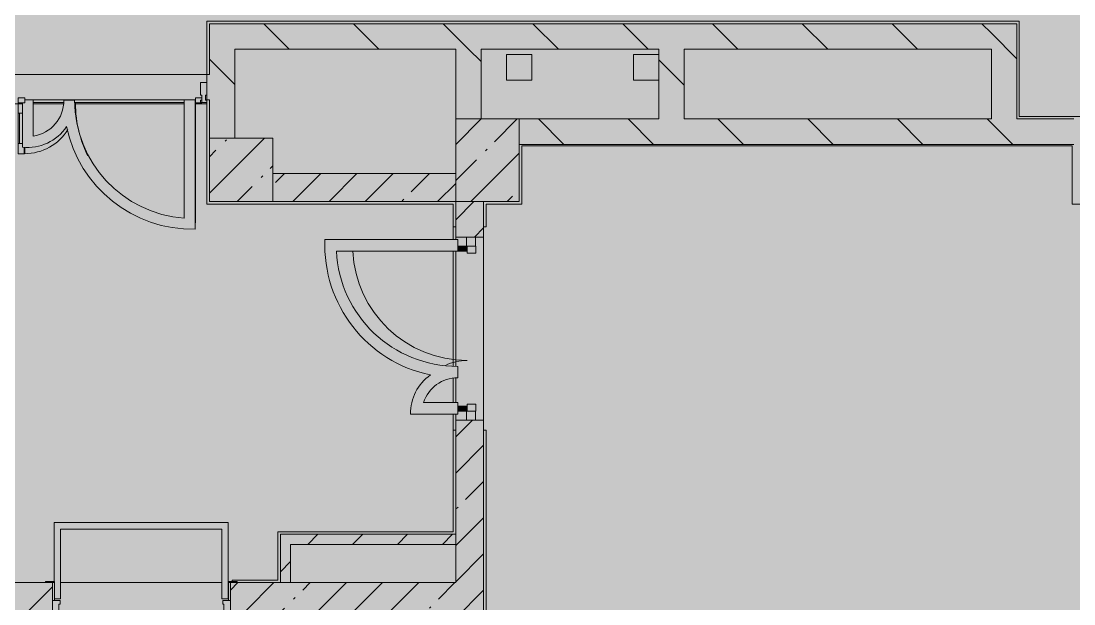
# Model space of a CAD drawing. Header units: millimetres. Extents: x 35111 to 235598, y -8553 to 29000.
# Drawn here: x 180644 to 188938, y 7732 to 12321 of the extents above; entities that cross this region are included whole.
import ezdxf

# ---------------------------------------------------------------- set-up
doc = ezdxf.new("R2010")
doc.units = ezdxf.units.MM
doc.layers.add('A-DETL-GENF-3', color=7, linetype='Continuous', lineweight=9, true_color=0xc0c0c0, transparency=0.4)
for name, color, linetype, lineweight, true_color in [('A-DETL-GENF-5', 7, 'Continuous', 5, 0xb7b7b7), ('A-DETL-GENF-6', 7, 'Continuous', 5, 0xe2e2e2), ('A-DOOR-3', 7, 'Continuous', 5, 0xe2e2e2), ('A-DOOR-4', 7, 'Continuous', 5, 0xb7b7b7), ('A-DOOR-FRAM-2', 7, 'Continuous', 5, 0xe2e2e2), ('A-DOOR-FRAM-4', 7, 'Continuous', 5, 0xb7b7b7), ('A-FLOR-1', 7, 'Continuous', 5, 0xb7b7b7), ('A-GLAZ-CWMG-2', 7, 'Continuous', 5, 0x737373), ('A-WALL-4', 7, 'Continuous', 9, 0x737373), ('I-WALL-2', 7, 'Continuous', 5, 0x737373), ('S-COLS-2', 7, 'Continuous', 5, 0x737373)]:
    doc.layers.add(name, color=color, linetype=linetype, lineweight=lineweight, true_color=true_color)
doc.layers.add('I-WALL-3', color=7, linetype='Continuous', lineweight=5)
doc.layers.add('S-COLS-1', color=7, linetype='Continuous', lineweight=5)
pattern_1 = [(45, (108587.53, 0), (-285.1231, 285.1231), []), (45, (108872.65, 0), (-285.1231, 285.1231), [504.031, -100.806, 16.764, -84.042])]
pattern_2 = [(135, (108587.53, 0), (-353.5534, -353.5534), [])]
pattern_3 = [(45, (108587.53, 0), (-176.7767, 176.7767), [])]

# ---------------------------------------------------------------- blocks, each defined once
blk = doc.blocks.new('BSC_Колонна _Прямоугольная - 650х500-23287315-3_9_2_птичка')
at = {"layer": 'S-COLS-1'}
h = blk.add_hatch(dxfattribs=at)
h.set_pattern_fill('FP_123', color=256, style=0, pattern_type=2)
h.set_pattern_definition([(135, (11225, -75730), (-285.1231, -285.1231), []), (135, (11225, -75444.88), (-285.1231, -285.1231), [504.031, -100.806, 16.764, -84.042])])
h.paths.add_polyline_path([(325, 120), (325, 250), (-325, 250), (-325, -250), (325, -250), (325, -217)])
at = {"layer": 'S-COLS-2'}
for p, q in [((325, 250), (-325, 250)), ((-325, 250), (-325, -250)), ((325, -250), (325, 250)), ((-325, -250), (325, -250))]:
    blk.add_line(p, q, dxfattribs=at)
blk = doc.blocks.new('BSC_Колонна _Прямоугольная - 500х500-V230-3_9_2_птичка')
at = {"layer": 'S-COLS-1'}
h = blk.add_hatch(dxfattribs=at)
h.set_pattern_fill('FP_124', color=256, style=0, pattern_type=2)
h.set_pattern_definition([(45, (-73790, -11150), (-285.1231, 285.1231), []), (45, (-73504.88, -11150), (-285.1231, 285.1231), [504.031, -100.806, 16.764, -84.042])])
h.paths.add_polyline_path([(-141.4, -250), (250, -250), (250, 250), (-250, 250), (-250, -250)])
at = {"layer": 'S-COLS-2'}
for p, q in [((250, 250), (-250, 250)), ((-250, 250), (-250, -250)), ((250, -250), (250, 250)), ((-250, -250), (250, -250))]:
    blk.add_line(p, q, dxfattribs=at)
blk = doc.blocks.new('110_Дверь_СКБ_2Ст - Д-1 Лестничная клетка EIS60-24319353-3_9_2_птичка')
at = {"layer": 'A-DOOR-3'}
for points in [[(612.5, 1010), (612.5, 110), (662.5, 110), (662.5, 1010)], [(-631.1, 510), (-637.5, 510), (-637.5, 110), (-587.5, 110), (-587.5, 510)], [(712.5, 30), (697.5, 30), (697.5, -110), (712.5, -110)]]:
    blk.add_hatch(color=256, dxfattribs=at).paths.add_polyline_path(points)
h = blk.add_hatch(color=256, dxfattribs=at)
h.paths.add_polyline_path([(662.5, 110), (662.5, 60), (652.5, 60), (652.5, 30), (712.5, 30), (712.5, 110)])
h.paths.add_polyline_path([(-637.5, 110), (-687.5, 110), (-687.5, 30), (-627.5, 30), (-631.1, 60), (-637.5, 60)])
at = {"layer": 'A-DOOR-FRAM-2'}
for points in [[(-742.5, 118), (-742.5, 110), (-672.5, 110), (-672.5, 118)], [(697.5, 118), (697.5, 110), (767.5, 110), (767.5, 118)], [(-672.5, 30), (-687.5, 30), (-687.5, -110), (-672.5, -110)], [(-672.5, -110), (-742.5, -110), (-742.5, -118), (-672.5, -118)], [(697.5, -110), (697.5, -118), (767.5, -118), (767.5, -110)]]:
    blk.add_hatch(color=256, dxfattribs=at).paths.add_polyline_path(points)
at = {"layer": 'A-DOOR-4'}
for p, q in [((662.5, 1010), (612.5, 1010)), ((612.5, 1010), (612.5, 110)), ((662.5, 110), (662.5, 1010)), ((-637.5, 510), (-637.5, 110)), ((-587.5, 510), (-637.5, 510)), ((-587.5, 110), (-587.5, 510)), ((-637.5, 110), (-587.5, 110)), ((612.5, 110), (662.5, 110))]:
    blk.add_line(p, q, dxfattribs=at)
for centre, radius, start, end in [((662.5, 110), 900, 90, 180), ((-637.5, 110), 400, 360, 90)]:
    blk.add_arc(centre, radius, start, end, dxfattribs=at)
at = {"layer": 'A-DOOR-FRAM-4'}
for p, q in [((-672.5, 118), (-742.5, 118)), ((-742.5, 118), (-742.5, 110)), ((-742.5, 110), (-672.5, 110)), ((-637.5, 110), (-687.5, 110)), ((-687.5, 110), (-687.5, 30)), ((-672.5, 110), (-672.5, 118)), ((-637.5, 60), (-637.5, 110)), ((662.5, 110), (662.5, 60)), ((712.5, 110), (662.5, 110)), ((767.5, 118), (697.5, 118)), ((697.5, 118), (697.5, 110)), ((697.5, 110), (767.5, 110)), ((712.5, 30), (712.5, 110)), ((767.5, 110), (767.5, 118)), ((-687.5, 30), (-627.5, 30)), ((-672.5, 30), (-687.5, 30)), ((-687.5, 30), (-687.5, -110)), ((-672.5, -110), (-672.5, 30)), ((-627.5, 60), (-637.5, 60)), ((-627.5, 30), (-627.5, 60)), ((662.5, 60), (652.5, 60)), ((652.5, 60), (652.5, 30)), ((652.5, 30), (712.5, 30)), ((712.5, 30), (697.5, 30)), ((697.5, 30), (697.5, -110)), ((712.5, -110), (712.5, 30)), ((-672.5, -110), (-742.5, -110)), ((-742.5, -110), (-742.5, -118)), ((-742.5, -118), (-672.5, -118)), ((-687.5, -110), (-672.5, -110)), ((-672.5, -118), (-672.5, -110)), ((697.5, -110), (712.5, -110)), ((767.5, -110), (697.5, -110)), ((697.5, -110), (697.5, -118)), ((697.5, -118), (767.5, -118)), ((767.5, -118), (767.5, -110))]:
    blk.add_line(p, q, dxfattribs=at)
blk = doc.blocks.new('Прямоугольный импост - 50 x 70 мм-32306832-3_9_2_птичка')
at = {"layer": 'A-GLAZ-CWMG-2'}
for p, q in [((-70, 35), (0, 35)), ((-70, -35), (-70, 35)), ((0, 35), (0, -35)), ((0, -35), (-70, -35))]:
    blk.add_line(p, q, dxfattribs=at)
blk = doc.blocks.new('Дверь_Витражная_остекление_ - ДВН_ДАО_Главный вход_1200 в свету Д-22 _п_-32306833-3_9_2_птичка')
at = {"layer": 'A-DOOR-3'}
for points in [[(-610, -35), (-610, -30), (-650, -35), (-650, -103), (-611.7, -103), (-610, -87)], [(650, -87), (650, -30), (610, -35), (610, -103), (650, -103)]]:
    blk.add_hatch(color=256, dxfattribs=at).paths.add_polyline_path(points)
at = {"layer": 'A-DETL-GENF-5'}
for p, q in [((-650, 40), (-595, 40)), ((-595, 40), (-595, -30)), ((650, 40), (595, 40)), ((595, 40), (595, -30)), ((-610, -30), (-650, -30)), ((-595, -30), (-650, -30)), ((-650, -35), (-650, -103)), ((-610, -930), (-610, -30)), ((595, -30), (650, -30)), ((610, -30), (610, -103)), ((650, -30), (610, -30)), ((650, -103), (650, -35))]:
    blk.add_line(p, q, dxfattribs=at)
at = {"layer": 'A-DOOR-4'}
for p, q in [((-650, -103), (-650, -35)), ((650, -103), (650, -35))]:
    blk.add_line(p, q, dxfattribs=at)
for centre, radius, start, end in [((-650, -30), 900, 272.47677, 0), ((650, -30), 400, 180, 205.34539)]:
    blk.add_arc(centre, radius, start, end, dxfattribs=at)
blk = doc.blocks.new('Прямоугольный импост - 50 x 70 мм-32306835-3_9_2_птичка')
at = {"layer": 'A-GLAZ-CWMG-2'}
for p, q in [((0, 35), (-70, 35)), ((-70, 35), (-70, -35)), ((0, -35), (0, 35)), ((-70, -35), (0, -35))]:
    blk.add_line(p, q, dxfattribs=at)
blk = doc.blocks.new('Дверь_Витражная_остекление_ - В-18-32468702-3_9_2_птичка')
at = {"layer": 'A-DETL-GENF-6'}
blk.add_hatch(color=256, dxfattribs=at).paths.add_polyline_path([(689.5, 420), (677.5, 420), (677.5, 369.7), (689.5, 369.5), (689.5, 20), (722.5, 20), (722.5, 420)])
at = {"layer": 'A-DETL-GENF-5'}
for p, q in [((-672.5, 965), (-672.5, 20)), ((-672.5, 965), (-672.5, 20)), ((722.5, 420), (677.5, 420)), ((677.5, 420), (677.5, 369.7)), ((722.5, 420), (677.5, 420)), ((677.5, 420), (677.5, 369.7)), ((722.5, 420), (722.5, 20)), ((722.5, 20), (722.5, 420)), ((722.5, 340), (689.5, 340)), ((712.5, 340), (712.5, 100)), ((722.5, 100), (689.5, 100))]:
    blk.add_line(p, q, dxfattribs=at)
at = {"layer": 'A-DOOR-4'}
for p, q in [((-672.5, 965), (-672.5, 20)), ((672.5, 420), (672.5, 369.8)), ((-672.5, 20), (-722.5, 20)), ((-722.5, 20), (-722.5, -20)), ((-672.5, -20), (-672.5, 20)), ((722.5, 20), (672.5, 20)), ((672.5, 20), (672.5, -20)), ((722.5, -20), (722.5, 20)), ((-722.5, -20), (-672.5, -20)), ((672.5, -20), (722.5, -20))]:
    blk.add_line(p, q, dxfattribs=at)
for centre, radius, start, end in [((-672.5, 20), 945, 15.85424, 26.17307), ((672.5, 20), 400, 90, 148.53811), ((-672.5, 20), 945, 360, 14.43128), ((672.5, 20), 400, 177.03782, 180)]:
    blk.add_arc(centre, radius, start, end, dxfattribs=at)
blk = doc.blocks.new('Прямоугольный импост - Импост структурный с накладкой - 160мм Темный-33326242-3_9_2_птичка')
at = {"layer": 'A-GLAZ-CWMG-2'}
for p, q in [((0, 140), (-50, 140)), ((-50, 140), (-50, 40)), ((0, 40), (0, 140)), ((-50, 40), (-40, 40)), ((-40, 0), (-50, 0)), ((-50, 0), (-50, -17)), ((-40, 40), (-40, 0)), ((-10, 0), (-10, 40)), ((-10, 40), (0, 40)), ((0, 0), (-10, 0)), ((0, -17), (0, 0)), ((-50, -17), (0, -17))]:
    blk.add_line(p, q, dxfattribs=at)

msp = doc.modelspace()

# ---------------------------------------------------------------- hatches: boundary and pattern name
at = {"layer": 'A-DETL-GENF-3'}
msp.add_hatch(color=256, dxfattribs=at).paths.add_polyline_path([(179439.5, -251.7), (184437.5, -251.7), (184437.5, 3288.3), (193157.5, 3288.3), (193157.5, 27348.3), (150497.5, 27348.3), (150497.5, 23888.3), (146897.6, 23888.3), (146897.6, -251.7), (178507.3, -251.7)])
at = {"layer": 'I-WALL-3'}
h = msp.add_hatch(dxfattribs=at)
h.set_pattern_fill('FP_104', color=256, style=0, pattern_type=2)
h.set_pattern_definition(pattern_2)
h.paths.add_polyline_path([(187829.3, 12100), (188287.5, 12100), (188287.5, 12300), (182127.5, 12300), (182127.5, 12100), (187631.1, 12100)])
h = msp.add_hatch(dxfattribs=at)
h.set_pattern_fill('FP_104', color=256, style=0, pattern_type=2)
h.set_pattern_definition(pattern_2)
h.paths.add_polyline_path([(188487.5, 11550), (188487.5, 12300), (188287.5, 12300), (188287.5, 11550)])
h = msp.add_hatch(dxfattribs=at)
h.set_pattern_fill('FP_104', color=256, style=0, pattern_type=2)
h.set_pattern_definition(pattern_2)
h.paths.add_polyline_path([(182127.5, 11400), (182327.5, 11400), (182327.5, 12100), (182127.5, 12100), (182127.5, 11700)])
h = msp.add_hatch(dxfattribs=at)
h.set_pattern_fill('FP_104', color=256, style=0, pattern_type=2)
h.set_pattern_definition(pattern_2)
h.paths.add_polyline_path([(184067.5, 11550), (184267.5, 11550), (184267.5, 12100), (184067.5, 12100)])
h = msp.add_hatch(dxfattribs=at)
h.set_pattern_fill('FP_104', color=256, style=0, pattern_type=2)
h.set_pattern_definition(pattern_2)
h.paths.add_polyline_path([(185868.1, 11550), (185868.1, 12100), (185668.1, 12100), (185668.1, 11550)])
h = msp.add_hatch(dxfattribs=at)
h.set_pattern_fill('FP_104', color=256, style=0, pattern_type=2)
h.set_pattern_definition(pattern_2)
h.paths.add_polyline_path([(177237.5, 11700), (177341.5, 11700), (177341.5, 11900), (177237.5, 11900), (177237.5, 11799.5)])
h.paths.add_polyline_path([(178821.5, 11700), (178897.5, 11700), (178897.5, 11900), (178821.5, 11900), (178821.5, 11799.5)])
h.paths.add_polyline_path([(179417.5, 11700), (179417.5, 11900), (179397.5, 11900), (179397.5, 11700)])
h.paths.add_polyline_path([(182127.5, 11700), (182127.5, 11900), (182107.5, 11900), (182107.5, 11700)])
h = msp.add_hatch(dxfattribs=at)
h.set_pattern_fill('FP_104', color=256, style=0, pattern_type=2)
h.set_pattern_definition(pattern_2)
h.paths.add_polyline_path([(187359.3, 11350), (188937.5, 11350), (188937.5, 11550), (184567.5, 11550), (184567.5, 11350), (185964.9, 11350)])
h = msp.add_hatch(dxfattribs=at)
h.set_pattern_fill('FP_101', color=256, style=0, pattern_type=2)
h.set_pattern_definition(pattern_1)
h.paths.add_polyline_path([(184067.5, 10900), (184067.5, 11120), (182627.5, 11120), (182627.5, 10900)])
h = msp.add_hatch(dxfattribs=at)
h.set_pattern_fill('FP_101', color=256, style=0, pattern_type=2)
h.set_pattern_definition(pattern_1)
h.paths.add_polyline_path([(184100.5, 7900), (184287.5, 7900), (184287.5, 9179), (184067.5, 9179), (184067.5, 7900)])
h.paths.add_polyline_path([(184067.5, 10619), (184287.5, 10619), (184287.5, 10900), (184067.5, 10900)])
h = msp.add_hatch(dxfattribs=at)
h.set_pattern_fill('FP_106', color=256, style=0, pattern_type=2)
h.set_pattern_definition(pattern_3)
h.paths.add_polyline_path([(182767.5, 7900), (182767.5, 8280), (182687.5, 8280), (182687.5, 7900)])
h = msp.add_hatch(dxfattribs=at)
h.set_pattern_fill('FP_106', color=256, style=0, pattern_type=2)
h.set_pattern_definition(pattern_3)
h.paths.add_polyline_path([(184067.5, 8200), (184067.5, 8280), (182767.5, 8280), (182767.5, 8200)])
h = msp.add_hatch(dxfattribs=at)
h.set_pattern_fill('FP_101', color=256, style=0, pattern_type=2)
h.set_pattern_definition(pattern_1)
h.paths.add_polyline_path([(182347.5, 7680), (184067.5, 7680), (184067.5, 7900), (182292.5, 7900), (182292.5, 7680)])
h.paths.add_polyline_path([(180837.5, 7680), (180892.5, 7680), (180892.5, 7900), (180447.5, 7900), (180447.5, 7680), (180667.5, 7680)])
h = msp.add_hatch(dxfattribs=at)
h.set_pattern_fill('FP_101', color=256, style=0, pattern_type=2)
h.set_pattern_definition(pattern_1)
h.paths.add_polyline_path([(184287.5, 120), (184287.5, 350), (184067.5, 350), (184067.5, 120), (184100.5, 120)])
h.paths.add_polyline_path([(184100.5, 1150), (184287.5, 1150), (184287.5, 3550), (184067.5, 3550), (184067.5, 1150)])
h.paths.add_polyline_path([(184100.5, 4050), (184287.5, 4050), (184287.5, 7900), (184067.5, 7900), (184067.5, 4050)])

# ---------------------------------------------------------------- linework, layer by layer
at = {"layer": 'A-FLOR-1'}
for p, q in [((182107.5, 11900), (182107.5, 12320)), ((182107.5, 12320), (188506.5, 12320)), ((188506.5, 12320), (188506.5, 11570)), ((184468.1, 12057), (184668.1, 12057)), ((184468.1, 11857), (184468.1, 12057)), ((184668.1, 12057), (184668.1, 11857)), ((185468.1, 12057), (185668.1, 12057)), ((185468.1, 11857), (185468.1, 12057)), ((184668.1, 11857), (184468.1, 11857)), ((185668.1, 11857), (185468.1, 11857)), ((180740.2, 11700), (180672.5, 11700)), ((180740.2, 11413.8), (180740.2, 11700)), ((181066.2, 11697.2), (180981.5, 11697.2)), ((182014.6, 11700), (181929.9, 11700)), ((181929.9, 11700), (181929.9, 10768.9)), ((182014.6, 10681.9), (182014.6, 11700)), ((179417.5, 11669), (180655.5, 11669)), ((180655.5, 11677), (180655.5, 11327.5)), ((180979.8, 11680), (180740.2, 11680)), ((180740.2, 11669), (180978.6, 11669)), ((181929.9, 11680), (181067.2, 11680)), ((181067.8, 11669), (181929.9, 11669)), ((182014.6, 11669), (182107.5, 11669)), ((182107.5, 10880), (182107.5, 11680)), ((182107.5, 11669), (182107.5, 11680)), ((188506.5, 11570), (192138, 11570)), ((188923.5, 11340), (184588.5, 11340)), ((184588.5, 11340), (184588.5, 10880)), ((188923.5, 10879), (188923.5, 11340)), ((184047.5, 10880), (182107.5, 10880)), ((184047.5, 10880), (184047.5, 10600.7)), ((184588.5, 10880), (184308.5, 10880)), ((184308.5, 10880), (184308.5, 10700)), ((193047.5, 10879), (188923.5, 10879)), ((184067.5, 10700), (184047.5, 10700)), ((184308.5, 10700), (184287.5, 10700)), ((184084.5, 10600.7), (183037.4, 10600.7)), ((184084.5, 10510.7), (184084.5, 10600.7)), ((183127.7, 10510.7), (184084.5, 10510.7)), ((184047.5, 9604.5), (184047.5, 10510.7)), ((184084.5, 9512.6), (184084.5, 9602.6)), ((184047.5, 9316.6), (184047.5, 9509.1)), ((184084.5, 9316.6), (183815.2, 9316.6)), ((184084.5, 9226.6), (184084.5, 9316.6)), ((183712.6, 9226.6), (184084.5, 9226.6)), ((184047.5, 9226.6), (184047.5, 8300)), ((184047.5, 9100), (184067.5, 9100)), ((184287.5, 9100), (184308.5, 9100)), ((184308.5, 9100), (184308.5, 4070)), ((182274.4, 8371.9), (180904.4, 8371.9)), ((180904.4, 8371.9), (180904.4, 7908)), ((180954.4, 7771.9), (180954.4, 8321.9)), ((180954.4, 8321.9), (182224.4, 8321.9)), ((182224.4, 8321.9), (182224.4, 7771.9)), ((182274.4, 7771.9), (182274.4, 8371.9)), ((182667.5, 7920), (182667.5, 8300)), ((182667.5, 8300), (184047.5, 8300)), ((182307.5, 7908), (182307.5, 7920)), ((182307.5, 7920), (182667.5, 7920)), ((180907.5, 7771.9), (180954.4, 7771.9)), ((182224.4, 7771.9), (182274.4, 7771.9))]:
    msp.add_line(p, q, dxfattribs=at)
for centre, radius, start, end in [((180694.5, 11697.2), 287, 279.17366, 0), ((181996.9, 11697.2), 930.7, 180, 265.86869), ((180694.5, 11697.2), 371.7, 263.98747, 326.07537), ((181996.9, 11697.2), 1015.4, 191.7891, 270.99569), ((184081.5, 10557.6), 1045, 177.63591, 258.21594), ((184081.5, 10557.6), 955, 182.81459, 270.17999), ((184081.5, 9233.6), 369, 125.33508, 181.08444), ((184081.5, 9233.6), 279, 89.3839, 162.68951)]:
    msp.add_arc(centre, radius, start, end, dxfattribs=at)
at = {"layer": 'A-WALL-4'}
for p, q in [((184067.5, 8200), (184067.5, 8280)), ((182687.5, 7900), (182767.5, 7900))]:
    msp.add_line(p, q, dxfattribs=at)
at = {"layer": 'I-WALL-2'}
for p, q in [((188487.5, 12300), (182127.5, 12300)), ((182127.5, 12300), (182127.5, 11900)), ((188487.5, 11550), (188487.5, 12300)), ((182327.5, 12100), (184067.5, 12100)), ((182327.5, 11400), (182327.5, 12100)), ((184067.5, 12100), (184067.5, 11550)), ((184267.5, 11550), (184267.5, 12100)), ((184267.5, 12100), (185668.1, 12100)), ((185668.1, 12100), (185668.1, 11550)), ((185868.1, 12100), (188287.5, 12100)), ((185868.1, 11550), (185868.1, 12100)), ((188287.5, 12100), (188287.5, 11550)), ((179397.5, 11900), (182127.5, 11900)), ((182107.5, 11900), (182107.5, 11700)), ((181929.9, 11700), (180740.2, 11700)), ((182097.5, 11700), (182127.5, 11700)), ((182127.5, 11700), (182127.5, 11400)), ((185668.1, 11550), (184567.5, 11550)), ((188287.5, 11550), (185868.1, 11550)), ((188937.5, 11550), (188487.5, 11550)), ((184567.5, 11350), (188937.5, 11350)), ((184067.5, 11120), (182627.5, 11120)), ((182627.5, 10900), (184067.5, 10900)), ((184067.5, 10900), (184067.5, 10600.7)), ((184287.5, 10900), (184287.5, 7900)), ((184067.5, 10619), (184287.5, 10619)), ((184067.5, 9603.5), (184067.5, 10510.7)), ((184067.5, 9316.6), (184067.5, 9511)), ((184067.5, 9226.6), (184067.5, 8280)), ((184287.5, 9179), (184067.5, 9179)), ((182687.5, 8280), (182687.5, 7900)), ((184067.5, 8280), (182687.5, 8280)), ((182767.5, 7900), (182767.5, 8200)), ((182767.5, 8200), (184067.5, 8200)), ((184067.5, 8200), (184067.5, 7900)), ((180837.5, 7900), (180447.5, 7900)), ((180954.4, 7900), (182224.4, 7900)), ((182687.5, 7900), (182347.5, 7900)), ((184067.5, 7900), (182767.5, 7900)), ((184287.5, 4050), (184287.5, 7900))]:
    msp.add_line(p, q, dxfattribs=at)

# ---------------------------------------------------------------- block references
at = {"layer": 'A-DOOR-4'}
for name, p, rotation in [('Дверь_Витражная_остекление_ - В-18-32468702-3_9_2_птичка', (181345, 11697), 180), ('Дверь_Витражная_остекление_ - ДВН_ДАО_Главный вход_1200 в свету Д-22 _п_-32306833-3_9_2_птичка', (184187.5, 9899), 269.9999999999994), ('110_Дверь_СКБ_2Ст - Д-1 Лестничная клетка EIS60-24319353-3_9_2_птичка', (181605, 7790), 180)]:
    msp.add_blockref(name, p, dxfattribs=dict(at, rotation=rotation))
at = {"layer": 'A-GLAZ-CWMG-2'}
msp.add_blockref('Прямоугольный импост - Импост структурный с накладкой - 160мм Темный-33326242-3_9_2_птичка', (182107.5, 11697), dxfattribs=at)
at = {"layer": 'A-GLAZ-CWMG-2', "rotation": 89.99999999999942}
msp.add_blockref('Прямоугольный импост - 50 x 70 мм-32306835-3_9_2_птичка', (184187.5, 10619), dxfattribs=at)
at = {"layer": 'A-GLAZ-CWMG-2', "extrusion": (0, 0, -1), "rotation": 270.0000000000006}
msp.add_blockref('Прямоугольный импост - 50 x 70 мм-32306832-3_9_2_птичка', (-184187.5, 9179), dxfattribs=at)
at = {"layer": 'S-COLS-2', "rotation": 270.0000000000007}
msp.add_blockref('BSC_Колонна _Прямоугольная - 650х500-23287315-3_9_2_птичка', (184317.5, 11225), dxfattribs=at)
at = {"layer": 'S-COLS-2'}
msp.add_blockref('BSC_Колонна _Прямоугольная - 500х500-V230-3_9_2_птичка', (182377.5, 11150), dxfattribs=at)

doc.saveas('drawing.dxf')
